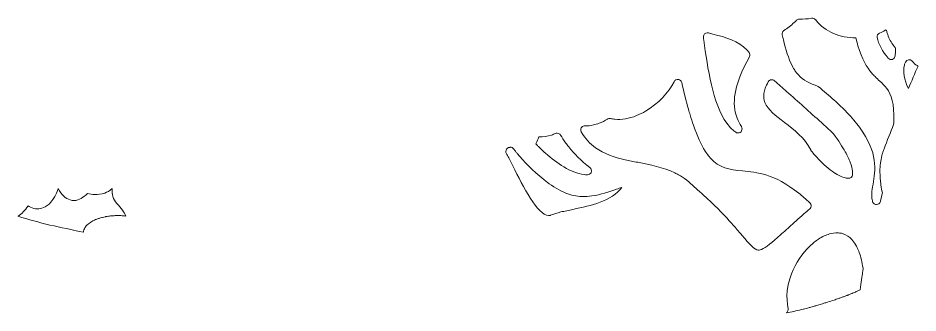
# Model space of a CAD drawing. Header units: millimetres. Extents: x -1063 to 1960, y -491 to 822.
# Drawn here: x 1008.7 to 1132.1, y 257.1 to 297.6 of the extents above; entities that cross this region are included whole.
import ezdxf

# ---------------------------------------------------------------- set-up
doc = ezdxf.new("R2010")
doc.units = ezdxf.units.MM
doc.header["$MEASUREMENT"] = 0
doc.layers.add('Layer 3', color=7, linetype='Continuous')

msp = doc.modelspace()

# ---------------------------------------------------------------- linework, layer by layer
at = {"layer": 'Layer 3', "lineweight": 0}
for points, knots in [([(1128.75, 283.43), (1128.75, 283.28), (1128.74, 283.13), (1128.73, 282.96), (1128.29, 281.85), (1127.85, 280.75), (1127.42, 279.64), (1127.42, 279.64), (1127.41, 279.63), (1127.41, 279.63), (1127.41, 279.63), (1127.41, 279.63), (1127.41, 279.62), (1127.35, 279.48), (1127.3, 279.33), (1127.26, 279.18), (1127.26, 279.18), (1127.26, 279.18), (1127.26, 279.18), (1127.24, 279.13), (1127.23, 279.09), (1127.21, 279.04), (1127.18, 278.93), (1127.15, 278.82), (1127.12, 278.71), (1127.12, 278.71), (1127.12, 278.71), (1127.12, 278.71), (1127.11, 278.66), (1127.1, 278.6), (1127.08, 278.55), (1127.08, 278.55), (1127.08, 278.55), (1127.08, 278.55), (1127.06, 278.44), (1127.04, 278.34), (1127.02, 278.23), (1127.02, 278.23), (1127.02, 278.23), (1127.02, 278.23), (1127.01, 278.2), (1127, 278.16), (1127, 278.13), (1126.97, 277.96), (1126.94, 277.8), (1126.92, 277.64), (1126.92, 277.64), (1126.92, 277.64), (1126.92, 277.64), (1126.92, 277.64), (1126.92, 277.64), (1126.92, 277.63), (1126.9, 277.49), (1126.89, 277.34), (1126.88, 277.19), (1126.88, 277.19), (1126.88, 277.19), (1126.88, 277.19), (1126.88, 277.18), (1126.88, 277.16), (1126.88, 277.15), (1126.84, 276.67), (1126.85, 276.19), (1126.88, 275.73), (1126.88, 275.73), (1126.88, 275.72), (1126.88, 275.72), (1126.88, 275.72), (1126.88, 275.72), (1126.88, 275.72), (1126.89, 275.58), (1126.9, 275.44), (1126.91, 275.3), (1126.91, 275.3), (1126.91, 275.3), (1126.91, 275.3), (1126.91, 275.27), (1126.92, 275.24), (1126.92, 275.22), (1126.93, 275.11), (1126.94, 275), (1126.96, 274.9), (1126.96, 274.89), (1126.96, 274.89), (1126.96, 274.89), (1126.97, 274.82), (1126.98, 274.74), (1126.99, 274.67), (1126.99, 274.67), (1126.99, 274.67), (1126.99, 274.67), (1127.04, 274.29), (1127.11, 273.93), (1127.18, 273.59), (1127.18, 273.59), (1127.18, 273.59), (1127.18, 273.59), (1127.09, 273.21), (1127.01, 272.82), (1126.91, 272.42), (1126.85, 272.15), (1126.62, 272), (1126.39, 271.99), (1126.28, 271.99), (1126.16, 272.02), (1126.07, 272.08), (1125.97, 272.15), (1125.89, 272.25), (1125.85, 272.38), (1125.79, 272.57), (1125.76, 272.75), (1125.74, 272.94), (1125.72, 273.12), (1125.72, 273.31), (1125.73, 273.51), (1125.76, 273.9), (1125.83, 274.32), (1125.9, 274.77), (1126.23, 276.67), (1126.63, 279.06), (1124.05, 282.58), (1123.81, 282.9), (1123.55, 283.23), (1123.27, 283.57), (1122.98, 283.91), (1122.66, 284.26), (1122.32, 284.62), (1121.81, 285.16), (1121.23, 285.73), (1120.57, 286.31), (1119.92, 286.9), (1119.19, 287.52), (1118.38, 288.16), (1118.26, 288.25), (1118.12, 288.32), (1117.97, 288.37), (1116.84, 288.71), (1116.04, 289.29), (1115.45, 290.02), (1115.35, 290.14), (1115.26, 290.26), (1115.17, 290.39), (1115.05, 290.57), (1114.95, 290.75), (1114.85, 290.94), (1114.27, 292.01), (1113.95, 293.27), (1113.62, 294.58), (1113.56, 294.8), (1113.5, 295.02), (1113.45, 295.24), (1113.43, 295.29), (1113.43, 295.35), (1113.43, 295.4), (1113.43, 295.4), (1113.43, 295.41), (1113.43, 295.42), (1113.43, 295.43), (1113.44, 295.44), (1113.44, 295.45), (1113.45, 295.55), (1113.49, 295.65), (1113.55, 295.73), (1113.55, 295.73), (1113.56, 295.73), (1113.56, 295.73), (1113.59, 295.78), (1113.63, 295.81), (1113.68, 295.85), (1113.8, 295.93), (1113.92, 296.01), (1114.04, 296.09), (1114.53, 296.44), (1114.99, 296.83), (1115.42, 297.25), (1115.52, 297.36), (1115.67, 297.41), (1115.82, 297.41), (1116.35, 297.39), (1116.91, 297.43), (1117.48, 297.53), (1117.68, 297.56), (1117.88, 297.48), (1118.01, 297.33), (1118.02, 297.31), (1118.03, 297.3), (1118.04, 297.29), (1118.71, 296.48), (1119.55, 295.85), (1120.47, 295.45), (1121.43, 295.04), (1122.48, 294.83), (1123.55, 294.83), (1123.55, 294.83), (1123.55, 294.83), (1123.55, 294.83), (1123.64, 294.44), (1123.73, 294.09), (1123.83, 293.75), (1124.36, 291.93), (1125.05, 290.82), (1125.74, 290.01), (1125.89, 289.84), (1126.03, 289.68), (1126.18, 289.53), (1126.4, 289.3), (1126.62, 289.1), (1126.83, 288.9), (1127.18, 288.58), (1127.51, 288.27), (1127.79, 287.89), (1128.43, 287.05), (1128.84, 285.87), (1128.75, 283.43)], [0, 0, 0, 0, 1, 1, 1, 2, 2, 2, 3, 3, 3, 4, 4, 4, 5, 5, 5, 6, 6, 6, 7, 7, 7, 8, 8, 8, 9, 9, 9, 10, 10, 10, 11, 11, 11, 12, 12, 12, 13, 13, 13, 14, 14, 14, 15, 15, 15, 16, 16, 16, 17, 17, 17, 18, 18, 18, 19, 19, 19, 20, 20, 20, 21, 21, 21, 22, 22, 22, 23, 23, 23, 24, 24, 24, 25, 25, 25, 26, 26, 26, 27, 27, 27, 28, 28, 28, 29, 29, 29, 30, 30, 30, 31, 31, 31, 32, 32, 32, 33, 33, 33, 34, 34, 34, 35, 35, 35, 36, 36, 36, 37, 37, 37, 38, 38, 38, 39, 39, 39, 40, 40, 40, 41, 41, 41, 42, 42, 42, 43, 43, 43, 44, 44, 44, 45, 45, 45, 46, 46, 46, 47, 47, 47, 48, 48, 48, 49, 49, 49, 50, 50, 50, 51, 51, 51, 52, 52, 52, 53, 53, 53, 54, 54, 54, 55, 55, 55, 56, 56, 56, 57, 57, 57, 58, 58, 58, 59, 59, 59, 60, 60, 60, 61, 61, 61, 62, 62, 62, 63, 63, 63, 64, 64, 64, 65, 65, 65, 66, 66, 66, 67, 67, 67, 68, 68, 68, 69, 69, 69, 70, 70, 70, 71, 71, 71, 71]), ([(1102.71, 295.23), (1102.82, 295.44), (1103.08, 295.57), (1103.34, 295.51), (1103.54, 295.45), (1103.75, 295.4), (1103.95, 295.35), (1105.71, 294.9), (1107.39, 294.48), (1108.66, 293.13), (1108.74, 293.04), (1108.83, 292.94), (1108.91, 292.85), (1109.05, 292.68), (1109.06, 292.44), (1108.96, 292.25), (1107.97, 290.42), (1107.13, 288.56), (1106.93, 286.76), (1106.87, 286.15), (1106.87, 285.56), (1106.96, 284.97), (1107.09, 284.19), (1107.37, 283.42), (1107.86, 282.67), (1107.98, 282.48), (1107.97, 282.28), (1107.89, 282.11), (1107.8, 281.92), (1107.6, 281.79), (1107.39, 281.8), (1107.36, 281.8), (1107.32, 281.8), (1107.29, 281.81), (1107.23, 281.82), (1107.17, 281.85), (1107.11, 281.89), (1107.1, 281.9), (1107.1, 281.9), (1107.1, 281.9), (1107.09, 281.9), (1107.09, 281.9), (1107.09, 281.91), (1106.9, 282.03), (1106.73, 282.18), (1106.56, 282.33), (1106.31, 282.57), (1106.08, 282.84), (1105.86, 283.14), (1103.91, 285.81), (1103.23, 290.75), (1102.7, 294.52), (1102.69, 294.65), (1102.67, 294.78), (1102.65, 294.9), (1102.64, 295.02), (1102.66, 295.13), (1102.71, 295.23)], [0, 0, 0, 0, 1, 1, 1, 2, 2, 2, 3, 3, 3, 4, 4, 4, 5, 5, 5, 6, 6, 6, 7, 7, 7, 8, 8, 8, 9, 9, 9, 10, 10, 10, 11, 11, 11, 12, 12, 12, 13, 13, 13, 14, 14, 14, 15, 15, 15, 16, 16, 16, 17, 17, 17, 18, 18, 18, 19, 19, 19, 19]), ([(1128.94, 292.36), (1128.89, 291.87), (1128.28, 291.7), (1127.96, 292.07), (1127.22, 292.97), (1126.64, 293.97), (1126.47, 294.9), (1126.42, 295.16), (1126.57, 295.4), (1126.81, 295.5), (1127.07, 295.62), (1127.33, 295.74), (1127.58, 295.88), (1127.63, 295.9), (1127.67, 295.93), (1127.72, 295.95), (1127.75, 295.79), (1127.8, 295.64), (1127.84, 295.48), (1127.89, 295.34), (1127.94, 295.2), (1128, 295.05), (1128.21, 294.52), (1128.5, 294.03), (1128.86, 293.61), (1128.95, 293.5), (1129.01, 293.36), (1129, 293.22), (1128.99, 292.93), (1128.97, 292.65), (1128.94, 292.36)], [0, 0, 0, 0, 1, 1, 1, 2, 2, 2, 3, 3, 3, 4, 4, 4, 5, 5, 5, 6, 6, 6, 7, 7, 7, 8, 8, 8, 9, 9, 9, 10, 10, 10, 10]), ([(1130.76, 287.88), (1130.13, 289.09), (1130, 290.24), (1130.2, 291.1), (1130.24, 291.25), (1130.28, 291.39), (1130.34, 291.52), (1130.5, 291.91), (1131.01, 291.96), (1131.28, 291.63), (1131.48, 291.39), (1131.71, 291.19), (1131.97, 291.03), (1132, 291.01), (1132.04, 290.99), (1132.07, 290.98), (1131.63, 289.95), (1131.19, 288.92), (1130.76, 287.88)], [0, 0, 0, 0, 1, 1, 1, 2, 2, 2, 3, 3, 3, 4, 4, 4, 5, 5, 5, 6, 6, 6, 6]), ([(1113.23, 267.84), (1112.03, 266.78), (1111.2, 266.09), (1110.62, 265.85), (1110.5, 265.8), (1110.4, 265.77), (1110.3, 265.76), (1110.25, 265.75), (1110.2, 265.75), (1110.16, 265.75), (1109.63, 265.78), (1108.99, 266.54), (1107.93, 267.78), (1107.78, 267.97), (1107.61, 268.17), (1107.43, 268.38), (1107.07, 268.8), (1106.66, 269.26), (1106.2, 269.77), (1105.27, 270.79), (1104.11, 271.98), (1102.62, 273.33), (1102.25, 273.66), (1101.86, 274.01), (1101.45, 274.36), (1101.44, 274.37), (1101.43, 274.38), (1101.42, 274.39), (1100.74, 275.1), (1100, 275.65), (1099.22, 276.08), (1099.06, 276.16), (1098.9, 276.25), (1098.74, 276.32), (1097.13, 277.09), (1095.37, 277.44), (1093.64, 277.78), (1093.07, 277.89), (1092.49, 278.01), (1091.93, 278.13), (1090.44, 278.47), (1089.04, 278.92), (1087.85, 279.78), (1087.11, 280.31), (1086.45, 281.01), (1085.91, 281.94), (1085.8, 282.13), (1085.82, 282.33), (1085.91, 282.49), (1085.94, 282.53), (1085.96, 282.57), (1086, 282.61), (1086.1, 282.71), (1086.24, 282.77), (1086.4, 282.77), (1086.79, 282.77), (1087.18, 282.81), (1087.57, 282.9), (1087.84, 282.96), (1088.1, 283.04), (1088.36, 283.14), (1088.75, 283.28), (1089.14, 283.47), (1089.52, 283.71), (1089.53, 283.72), (1089.55, 283.72), (1089.56, 283.73), (1089.64, 283.77), (1089.73, 283.79), (1089.82, 283.79), (1089.85, 283.79), (1089.89, 283.78), (1089.93, 283.78), (1090.11, 283.74), (1090.3, 283.71), (1090.49, 283.69), (1091.44, 283.59), (1092.45, 283.76), (1093.48, 284.18), (1093.9, 284.35), (1094.31, 284.56), (1094.73, 284.81), (1096.47, 285.84), (1097.85, 287.28), (1098.63, 288.83), (1098.75, 289.06), (1098.98, 289.16), (1099.19, 289.13), (1099.25, 289.13), (1099.3, 289.11), (1099.35, 289.09), (1099.45, 289.05), (1099.54, 288.98), (1099.6, 288.88), (1099.63, 288.83), (1099.65, 288.78), (1099.67, 288.71), (1099.99, 287.34), (1100.3, 286.13), (1100.6, 285.05), (1100.68, 284.79), (1100.76, 284.53), (1100.83, 284.28), (1100.98, 283.77), (1101.13, 283.31), (1101.29, 282.87), (1101.81, 281.34), (1102.34, 280.19), (1102.88, 279.33), (1103.04, 279.09), (1103.2, 278.86), (1103.36, 278.66), (1103.44, 278.56), (1103.52, 278.46), (1103.6, 278.37), (1104.83, 277.01), (1106.21, 276.75), (1108.01, 276.6), (1109.98, 276.43), (1112.35, 276.23), (1115.73, 273.54), (1115.97, 273.35), (1116.21, 273.14), (1116.47, 272.93), (1116.72, 272.71), (1116.98, 272.48), (1117.24, 272.23), (1117.25, 272.21), (1117.26, 272.2), (1117.28, 272.18), (1117.42, 272.02), (1117.45, 271.79), (1117.37, 271.6), (1117.35, 271.56), (1117.33, 271.53), (1117.31, 271.5), (1117.28, 271.46), (1117.26, 271.44), (1117.23, 271.41), (1116.95, 271.17), (1116.69, 270.93), (1116.43, 270.71), (1115.67, 270.03), (1115, 269.43), (1114.42, 268.9), (1114.27, 268.77), (1114.13, 268.65), (1114, 268.53), (1113.73, 268.28), (1113.47, 268.06), (1113.23, 267.84)], [0, 0, 0, 0, 1, 1, 1, 2, 2, 2, 3, 3, 3, 4, 4, 4, 5, 5, 5, 6, 6, 6, 7, 7, 7, 8, 8, 8, 9, 9, 9, 10, 10, 10, 11, 11, 11, 12, 12, 12, 13, 13, 13, 14, 14, 14, 15, 15, 15, 16, 16, 16, 17, 17, 17, 18, 18, 18, 19, 19, 19, 20, 20, 20, 21, 21, 21, 22, 22, 22, 23, 23, 23, 24, 24, 24, 25, 25, 25, 26, 26, 26, 27, 27, 27, 28, 28, 28, 29, 29, 29, 30, 30, 30, 31, 31, 31, 32, 32, 32, 33, 33, 33, 34, 34, 34, 35, 35, 35, 36, 36, 36, 37, 37, 37, 38, 38, 38, 39, 39, 39, 40, 40, 40, 41, 41, 41, 42, 42, 42, 43, 43, 43, 44, 44, 44, 45, 45, 45, 46, 46, 46, 47, 47, 47, 48, 48, 48, 49, 49, 49, 50, 50, 50, 50]), ([(1110.95, 287.23), (1111.01, 287.66), (1111.18, 288.18), (1111.55, 288.82), (1111.59, 288.9), (1111.65, 288.96), (1111.72, 289.01), (1111.88, 289.12), (1112.11, 289.14), (1112.29, 289.04), (1112.33, 289.02), (1112.36, 288.99), (1112.4, 288.97), (1112.67, 288.72), (1112.95, 288.47), (1113.22, 288.23), (1113.5, 287.98), (1113.77, 287.74), (1114.05, 287.49), (1115.62, 286.1), (1117.23, 284.67), (1118.82, 283.22), (1119.35, 282.73), (1119.88, 282.25), (1120.4, 281.76), (1120.42, 281.75), (1120.43, 281.74), (1120.44, 281.72), (1120.45, 281.71), (1120.46, 281.7), (1120.47, 281.69), (1121.18, 280.75), (1121.71, 279.92), (1122.1, 279.21), (1122.4, 278.67), (1122.61, 278.2), (1122.77, 277.79), (1123.13, 276.83), (1123.16, 276.21), (1123.04, 275.89), (1123.02, 275.84), (1123, 275.8), (1122.98, 275.77), (1122.95, 275.73), (1122.93, 275.71), (1122.9, 275.69), (1122.81, 275.61), (1122.65, 275.57), (1122.44, 275.59), (1122.31, 275.6), (1122.15, 275.63), (1121.96, 275.68), (1121.69, 275.76), (1121.37, 275.9), (1121.01, 276.11), (1120.41, 276.45), (1119.7, 276.97), (1118.92, 277.73), (1118.6, 278.04), (1118.27, 278.38), (1117.94, 278.76), (1117.77, 278.95), (1117.59, 279.15), (1117.42, 279.36), (1117.4, 279.39), (1117.37, 279.43), (1117.36, 279.47), (1116.56, 281.11), (1115.07, 282.24), (1113.75, 283.25), (1112.59, 284.14), (1111.49, 284.98), (1111.09, 285.97), (1111.01, 286.18), (1110.93, 286.42), (1110.92, 286.73), (1110.91, 286.88), (1110.92, 287.05), (1110.95, 287.23)], [0, 0, 0, 0, 1, 1, 1, 2, 2, 2, 3, 3, 3, 4, 4, 4, 5, 5, 5, 6, 6, 6, 7, 7, 7, 8, 8, 8, 9, 9, 9, 10, 10, 10, 11, 11, 11, 12, 12, 12, 13, 13, 13, 14, 14, 14, 15, 15, 15, 16, 16, 16, 17, 17, 17, 18, 18, 18, 19, 19, 19, 20, 20, 20, 21, 21, 21, 22, 22, 22, 23, 23, 23, 24, 24, 24, 25, 25, 25, 26, 26, 26, 26]), ([(1080.1, 281.29), (1080.67, 281.27), (1081.25, 281.34), (1081.82, 281.52), (1082.01, 281.58), (1082.2, 281.65), (1082.39, 281.73), (1082.45, 281.76), (1082.52, 281.77), (1082.58, 281.77), (1082.71, 281.78), (1082.84, 281.74), (1082.95, 281.66), (1083, 281.62), (1083.04, 281.57), (1083.08, 281.51), (1083.28, 281.17), (1083.5, 280.82), (1083.76, 280.45), (1083.9, 280.27), (1084.03, 280.09), (1084.18, 279.9), (1084.92, 278.96), (1085.87, 277.98), (1087.1, 277.05), (1087.15, 277.01), (1087.19, 276.96), (1087.22, 276.91), (1087.46, 276.56), (1087.21, 276.04), (1086.74, 276.06), (1086.71, 276.06), (1086.67, 276.06), (1086.63, 276.07), (1086.52, 276.07), (1086.41, 276.08), (1086.3, 276.09), (1085.38, 276.21), (1084.43, 276.61), (1083.53, 277.14), (1082.63, 277.68), (1081.77, 278.35), (1081.02, 279.02), (1080.77, 279.24), (1080.53, 279.46), (1080.3, 279.68), (1080.19, 279.79), (1080.08, 279.9), (1079.97, 280.01), (1079.87, 280.11), (1079.77, 280.22), (1079.67, 280.32), (1079.88, 280.79), (1079.89, 280.82), (1080.1, 281.29)], [0, 0, 0, 0, 1, 1, 1, 2, 2, 2, 3, 3, 3, 4, 4, 4, 5, 5, 5, 6, 6, 6, 7, 7, 7, 8, 8, 8, 9, 9, 9, 10, 10, 10, 11, 11, 11, 12, 12, 12, 13, 13, 13, 14, 14, 14, 15, 15, 15, 16, 16, 16, 17, 17, 17, 18, 18, 18, 18]), ([(1084.76, 271.33), (1084.47, 271.27), (1084.19, 271.21), (1083.91, 271.15), (1083.64, 271.09), (1083.37, 271.03), (1083.11, 270.97), (1082.59, 270.84), (1082.11, 270.7), (1081.7, 270.52), (1081.65, 270.51), (1081.61, 270.49), (1081.56, 270.48), (1081.51, 270.48), (1081.46, 270.48), (1081.41, 270.48), (1079.91, 270.56), (1077.96, 274.42), (1076.52, 277.28), (1076.33, 277.66), (1076.14, 278.02), (1075.96, 278.38), (1075.85, 278.6), (1075.74, 278.81), (1075.63, 279.02), (1075.59, 279.1), (1075.57, 279.18), (1075.57, 279.25), (1075.56, 279.37), (1075.6, 279.49), (1075.66, 279.58), (1075.7, 279.63), (1075.74, 279.67), (1075.79, 279.71), (1075.83, 279.75), (1075.89, 279.78), (1075.95, 279.8), (1075.96, 279.8), (1075.97, 279.8), (1075.98, 279.81), (1075.99, 279.81), (1076, 279.82), (1076.01, 279.82), (1076.04, 279.83), (1076.07, 279.83), (1076.1, 279.83), (1076.12, 279.84), (1076.15, 279.85), (1076.18, 279.85), (1076.36, 279.85), (1076.52, 279.77), (1076.63, 279.62), (1076.71, 279.52), (1076.79, 279.41), (1076.87, 279.3), (1076.91, 279.25), (1076.95, 279.2), (1076.99, 279.14), (1077.03, 279.09), (1077.07, 279.05), (1077.11, 279), (1078.03, 277.97), (1079.26, 276.6), (1080.76, 275.41), (1080.91, 275.29), (1081.07, 275.17), (1081.22, 275.06), (1082, 274.48), (1082.85, 273.97), (1083.77, 273.57), (1084.5, 273.26), (1085.25, 273.12), (1086.01, 273.1), (1086.46, 273.09), (1086.91, 273.12), (1087.36, 273.18), (1088.55, 273.35), (1089.71, 273.73), (1090.75, 274.09), (1091, 274.18), (1091.25, 274.26), (1091.48, 274.34), (1090.03, 272.43), (1087.25, 271.85), (1084.76, 271.33)], [0, 0, 0, 0, 1, 1, 1, 2, 2, 2, 3, 3, 3, 4, 4, 4, 5, 5, 5, 6, 6, 6, 7, 7, 7, 8, 8, 8, 9, 9, 9, 10, 10, 10, 11, 11, 11, 12, 12, 12, 13, 13, 13, 14, 14, 14, 15, 15, 15, 16, 16, 16, 17, 17, 17, 18, 18, 18, 19, 19, 19, 20, 20, 20, 21, 21, 21, 22, 22, 22, 23, 23, 23, 24, 24, 24, 25, 25, 25, 26, 26, 26, 27, 27, 27, 28, 28, 28, 28]), ([(1023.06, 270.46), (1023.02, 270.46), (1022.98, 270.46), (1022.95, 270.46), (1022.84, 270.47), (1022.73, 270.48), (1022.61, 270.48), (1022.57, 270.48), (1022.52, 270.48), (1022.47, 270.48), (1022.37, 270.48), (1022.26, 270.48), (1022.15, 270.48), (1022.1, 270.48), (1022.06, 270.47), (1022.01, 270.47), (1021.9, 270.47), (1021.79, 270.46), (1021.68, 270.45), (1021.63, 270.45), (1021.59, 270.44), (1021.54, 270.44), (1021.43, 270.43), (1021.32, 270.42), (1021.21, 270.4), (1021.16, 270.4), (1021.12, 270.39), (1021.08, 270.38), (1020.96, 270.37), (1020.85, 270.35), (1020.73, 270.33), (1020.7, 270.32), (1020.66, 270.31), (1020.62, 270.3), (1020.51, 270.28), (1020.39, 270.26), (1020.27, 270.23), (1020.24, 270.22), (1020.21, 270.21), (1020.18, 270.2), (1020.06, 270.17), (1019.94, 270.14), (1019.83, 270.1), (1019.8, 270.09), (1019.77, 270.08), (1019.74, 270.07), (1019.63, 270.04), (1019.51, 270), (1019.41, 269.96), (1019.38, 269.94), (1019.36, 269.93), (1019.33, 269.92), (1019.22, 269.88), (1019.12, 269.83), (1019.01, 269.78), (1018.99, 269.77), (1018.97, 269.76), (1018.95, 269.74), (1018.85, 269.69), (1018.75, 269.64), (1018.66, 269.58), (1018.64, 269.57), (1018.62, 269.55), (1018.6, 269.54), (1018.51, 269.48), (1018.43, 269.42), (1018.35, 269.36), (1018.33, 269.34), (1018.31, 269.33), (1018.29, 269.31), (1018.22, 269.25), (1018.15, 269.18), (1018.08, 269.11), (1018.07, 269.09), (1018.05, 269.07), (1018.04, 269.05), (1017.98, 268.98), (1017.92, 268.91), (1017.88, 268.84), (1017.86, 268.81), (1017.85, 268.79), (1017.84, 268.77), (1017.8, 268.69), (1017.76, 268.62), (1017.73, 268.54), (1017.72, 268.51), (1017.71, 268.48), (1017.7, 268.46), (1017.69, 268.4), (1017.66, 268.35), (1017.65, 268.29), (1017.65, 268.26), (1017.65, 268.24), (1017.65, 268.21), (1017.65, 268.2), (1017.64, 268.2), (1017.64, 268.19), (1016.1, 268.53), (1014.55, 268.84), (1013.06, 269.18), (1011.58, 269.53), (1010.12, 269.94), (1008.68, 270.41), (1008.69, 270.41), (1008.69, 270.41), (1008.69, 270.41), (1008.69, 270.42), (1008.7, 270.42), (1008.7, 270.42), (1009.2, 270.68), (1009.63, 271.19), (1010.08, 271.82), (1010.18, 271.75), (1010.28, 271.69), (1010.39, 271.64), (1010.69, 271.49), (1010.99, 271.42), (1011.3, 271.4), (1011.6, 271.39), (1011.9, 271.45), (1012.19, 271.57), (1012.79, 271.82), (1013.62, 272.47), (1014.18, 274.15), (1014.18, 274.16), (1014.18, 274.16), (1014.18, 274.17), (1014.67, 273.33), (1015.22, 272.81), (1015.83, 272.62), (1016.01, 272.56), (1016.2, 272.53), (1016.39, 272.54), (1016.71, 272.55), (1017.03, 272.65), (1017.33, 272.84), (1017.66, 273.05), (1017.95, 273.26), (1018.22, 273.5), (1018.52, 273.41), (1018.85, 273.37), (1019.23, 273.36), (1019.63, 273.36), (1020.1, 273.38), (1020.57, 273.57), (1020.93, 273.67), (1021.27, 273.88), (1021.57, 274.18), (1021.55, 273.41), (1021.7, 272.71), (1022.25, 272.14), (1022.84, 271.48), (1023.25, 270.92), (1023.48, 270.41), (1023.35, 270.43), (1023.21, 270.45), (1023.06, 270.46)], [0, 0, 0, 0, 1, 1, 1, 2, 2, 2, 3, 3, 3, 4, 4, 4, 5, 5, 5, 6, 6, 6, 7, 7, 7, 8, 8, 8, 9, 9, 9, 10, 10, 10, 11, 11, 11, 12, 12, 12, 13, 13, 13, 14, 14, 14, 15, 15, 15, 16, 16, 16, 17, 17, 17, 18, 18, 18, 19, 19, 19, 20, 20, 20, 21, 21, 21, 22, 22, 22, 23, 23, 23, 24, 24, 24, 25, 25, 25, 26, 26, 26, 27, 27, 27, 28, 28, 28, 29, 29, 29, 30, 30, 30, 31, 31, 31, 32, 32, 32, 33, 33, 33, 34, 34, 34, 35, 35, 35, 36, 36, 36, 37, 37, 37, 38, 38, 38, 39, 39, 39, 40, 40, 40, 41, 41, 41, 42, 42, 42, 43, 43, 43, 44, 44, 44, 45, 45, 45, 46, 46, 46, 47, 47, 47, 48, 48, 48, 49, 49, 49, 50, 50, 50, 51, 51, 51, 52, 52, 52, 52]), ([(1124.5, 262.86), (1124.49, 262.82), (1124.49, 262.77), (1124.48, 262.73), (1124.41, 262.19), (1124.28, 261.28), (1124.15, 260.32), (1124.15, 260.32), (1124.15, 260.32), (1124.15, 260.32), (1124.15, 260.32), (1124.15, 260.32), (1124.14, 260.31), (1124.08, 260.28), (1124, 260.25), (1123.93, 260.21), (1123.86, 260.18), (1123.78, 260.14), (1123.71, 260.11), (1123.63, 260.07), (1123.55, 260.04), (1123.48, 260), (1123.39, 259.97), (1123.31, 259.93), (1123.22, 259.89), (1123.17, 259.87), (1123.13, 259.85), (1123.08, 259.83), (1123.05, 259.82), (1123.03, 259.81), (1123, 259.8), (1122.84, 259.73), (1122.69, 259.67), (1122.52, 259.6), (1122.5, 259.59), (1122.47, 259.58), (1122.45, 259.57), (1122.42, 259.56), (1122.39, 259.55), (1122.36, 259.54), (1122.23, 259.49), (1122.1, 259.44), (1121.97, 259.39), (1121.9, 259.37), (1121.83, 259.34), (1121.76, 259.32), (1121.63, 259.27), (1121.5, 259.22), (1121.36, 259.17), (1121.3, 259.15), (1121.24, 259.13), (1121.19, 259.11), (1121.18, 259.11), (1121.18, 259.11), (1121.17, 259.1), (1120.97, 259.04), (1120.77, 258.97), (1120.56, 258.9), (1120.26, 258.8), (1119.96, 258.7), (1119.66, 258.61), (1119.59, 258.58), (1119.52, 258.56), (1119.45, 258.54), (1119.36, 258.51), (1119.27, 258.48), (1119.18, 258.46), (1119.05, 258.42), (1118.93, 258.38), (1118.8, 258.34), (1118.58, 258.27), (1118.37, 258.21), (1118.16, 258.15), (1118.09, 258.13), (1118.02, 258.11), (1117.96, 258.09), (1117.92, 258.08), (1117.88, 258.07), (1117.84, 258.06), (1117.64, 258), (1117.44, 257.94), (1117.24, 257.89), (1117.21, 257.88), (1117.17, 257.87), (1117.14, 257.86), (1117.01, 257.82), (1116.87, 257.79), (1116.74, 257.76), (1116.62, 257.72), (1116.49, 257.69), (1116.37, 257.66), (1116.36, 257.65), (1116.35, 257.65), (1116.34, 257.65), (1115.99, 257.56), (1115.64, 257.48), (1115.3, 257.4), (1115.22, 257.38), (1115.13, 257.36), (1115.05, 257.34), (1114.71, 257.26), (1114.37, 257.19), (1114.04, 257.13), (1114.04, 257.13), (1114.04, 257.13), (1114.04, 257.13), (1114.08, 257.15), (1114.12, 257.19), (1114.15, 257.23), (1114.15, 257.23), (1114.15, 257.23), (1114.15, 257.23), (1114.23, 257.33), (1114.27, 257.46), (1114.27, 257.6), (1114.26, 257.63), (1114.27, 257.65), (1114.26, 257.68), (1113.58, 260.99), (1115.21, 264.35), (1117.25, 266.3), (1117.64, 266.68), (1118.04, 267), (1118.44, 267.26), (1118.94, 267.59), (1119.44, 267.82), (1119.93, 267.96), (1120.32, 268.08), (1120.69, 268.13), (1121.06, 268.11), (1121.15, 268.11), (1121.23, 268.1), (1121.32, 268.09), (1121.5, 268.07), (1121.67, 268.03), (1121.83, 267.97), (1122.26, 267.82), (1122.65, 267.56), (1122.99, 267.2), (1123.19, 266.98), (1123.38, 266.72), (1123.55, 266.42), (1123.66, 266.23), (1123.77, 266.01), (1123.87, 265.78), (1123.92, 265.67), (1123.96, 265.55), (1124.01, 265.43), (1124.23, 264.81), (1124.41, 264.1), (1124.53, 263.29), (1124.54, 263.26), (1124.53, 263.24), (1124.53, 263.21), (1124.53, 263.18), (1124.54, 263.16), (1124.53, 263.13), (1124.53, 263.07), (1124.51, 262.97), (1124.5, 262.86)], [0, 0, 0, 0, 1, 1, 1, 2, 2, 2, 3, 3, 3, 4, 4, 4, 5, 5, 5, 6, 6, 6, 7, 7, 7, 8, 8, 8, 9, 9, 9, 10, 10, 10, 11, 11, 11, 12, 12, 12, 13, 13, 13, 14, 14, 14, 15, 15, 15, 16, 16, 16, 17, 17, 17, 18, 18, 18, 19, 19, 19, 20, 20, 20, 21, 21, 21, 22, 22, 22, 23, 23, 23, 24, 24, 24, 25, 25, 25, 26, 26, 26, 27, 27, 27, 28, 28, 28, 29, 29, 29, 30, 30, 30, 31, 31, 31, 32, 32, 32, 33, 33, 33, 34, 34, 34, 35, 35, 35, 36, 36, 36, 37, 37, 37, 38, 38, 38, 39, 39, 39, 40, 40, 40, 41, 41, 41, 42, 42, 42, 43, 43, 43, 44, 44, 44, 45, 45, 45, 46, 46, 46, 47, 47, 47, 48, 48, 48, 49, 49, 49, 50, 50, 50, 51, 51, 51, 52, 52, 52, 53, 53, 53, 53])]:
    msp.add_open_spline(points, degree=3, knots=knots, dxfattribs=at)

doc.saveas('drawing.dxf')
